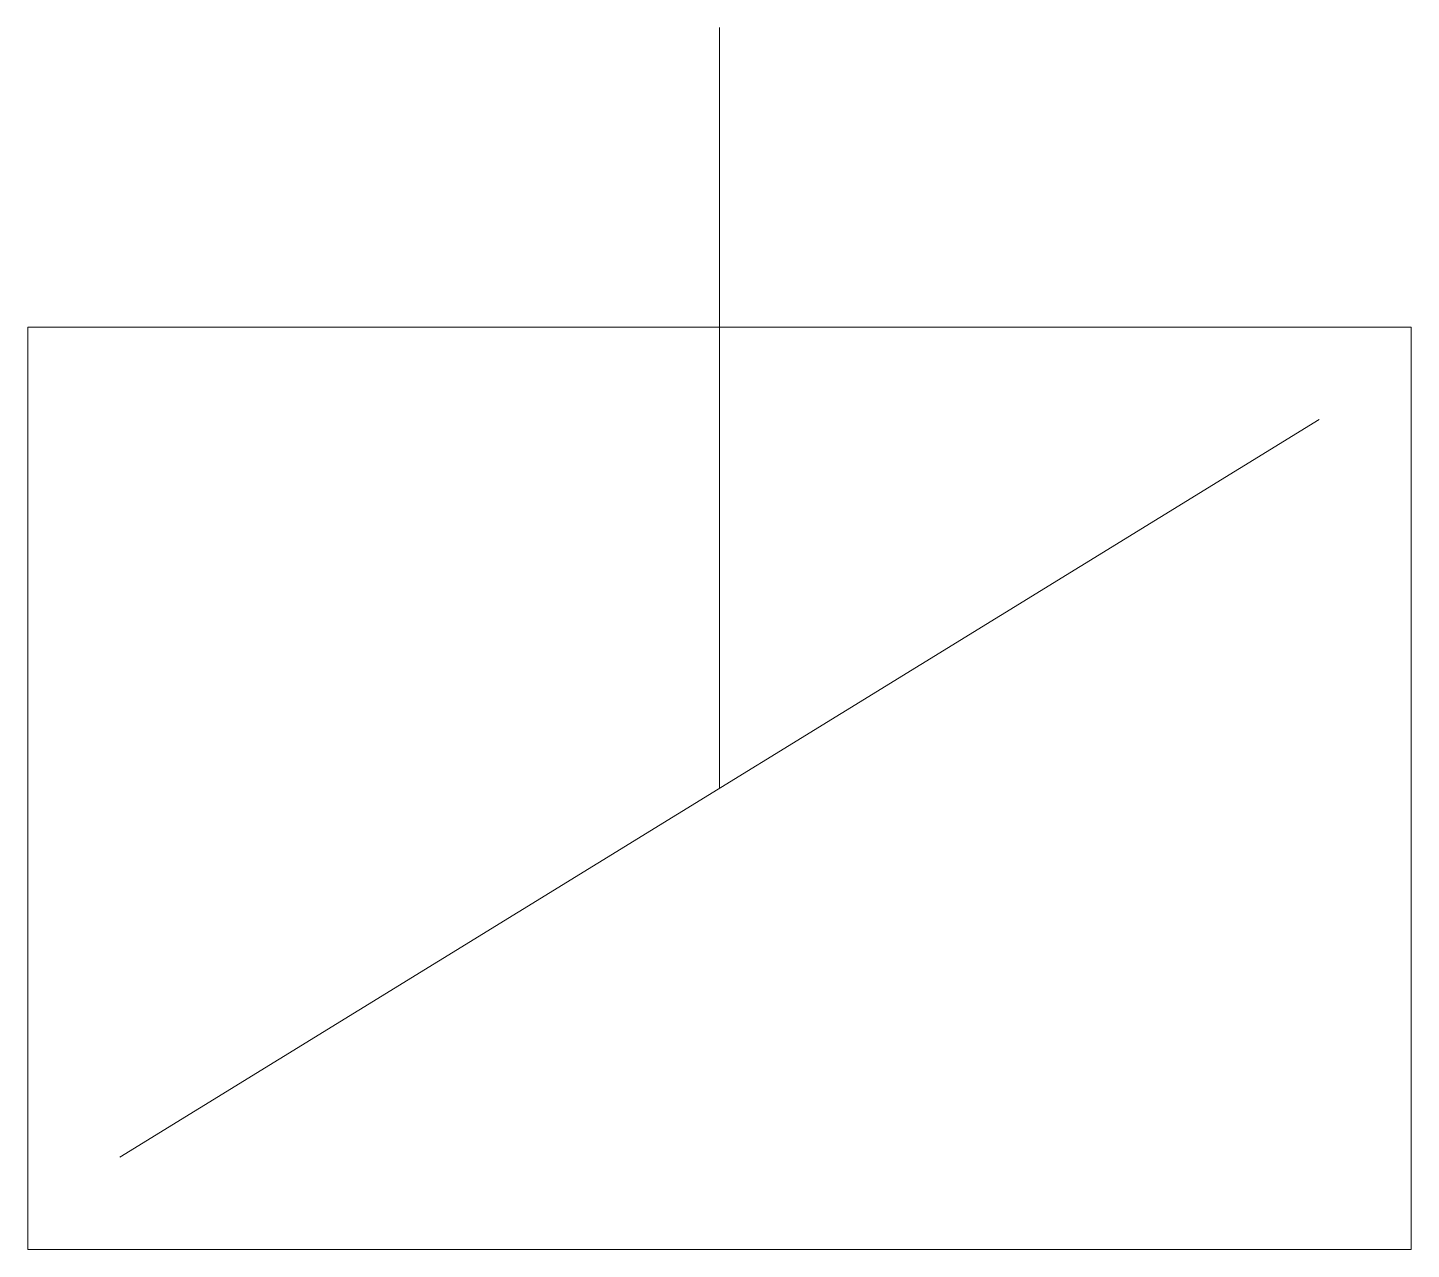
# Model space of a CAD drawing. Header units: millimetres. Extents: x -300 to 300, y -200 to 330.
import ezdxf

# ---------------------------------------------------------------- set-up
doc = ezdxf.new("R2010")
doc.units = ezdxf.units.MM
doc.layers.add('M-HVAC', color=7, linetype='Continuous', lineweight=20, true_color=0x507a7a)

# ---------------------------------------------------------------- blocks, each defined once
blk = doc.blocks.new('206_PLUMBING_HVAC_SYMBOLS_VOLUME_CONTROL_DAMPER')
at = {"layer": 'M-HVAC'}
for points in [[(0, 0), (0, 330)], [(-260, -160), (260, 160)]]:
    blk.add_lwpolyline(points, dxfattribs=at)
blk.add_lwpolyline([(-300, -200), (300, -200), (300, 200), (-300, 200)], close=True, dxfattribs=at)

msp = doc.modelspace()

# ---------------------------------------------------------------- block references
msp.add_blockref('206_PLUMBING_HVAC_SYMBOLS_VOLUME_CONTROL_DAMPER', (0, 0))

doc.saveas('drawing.dxf')
